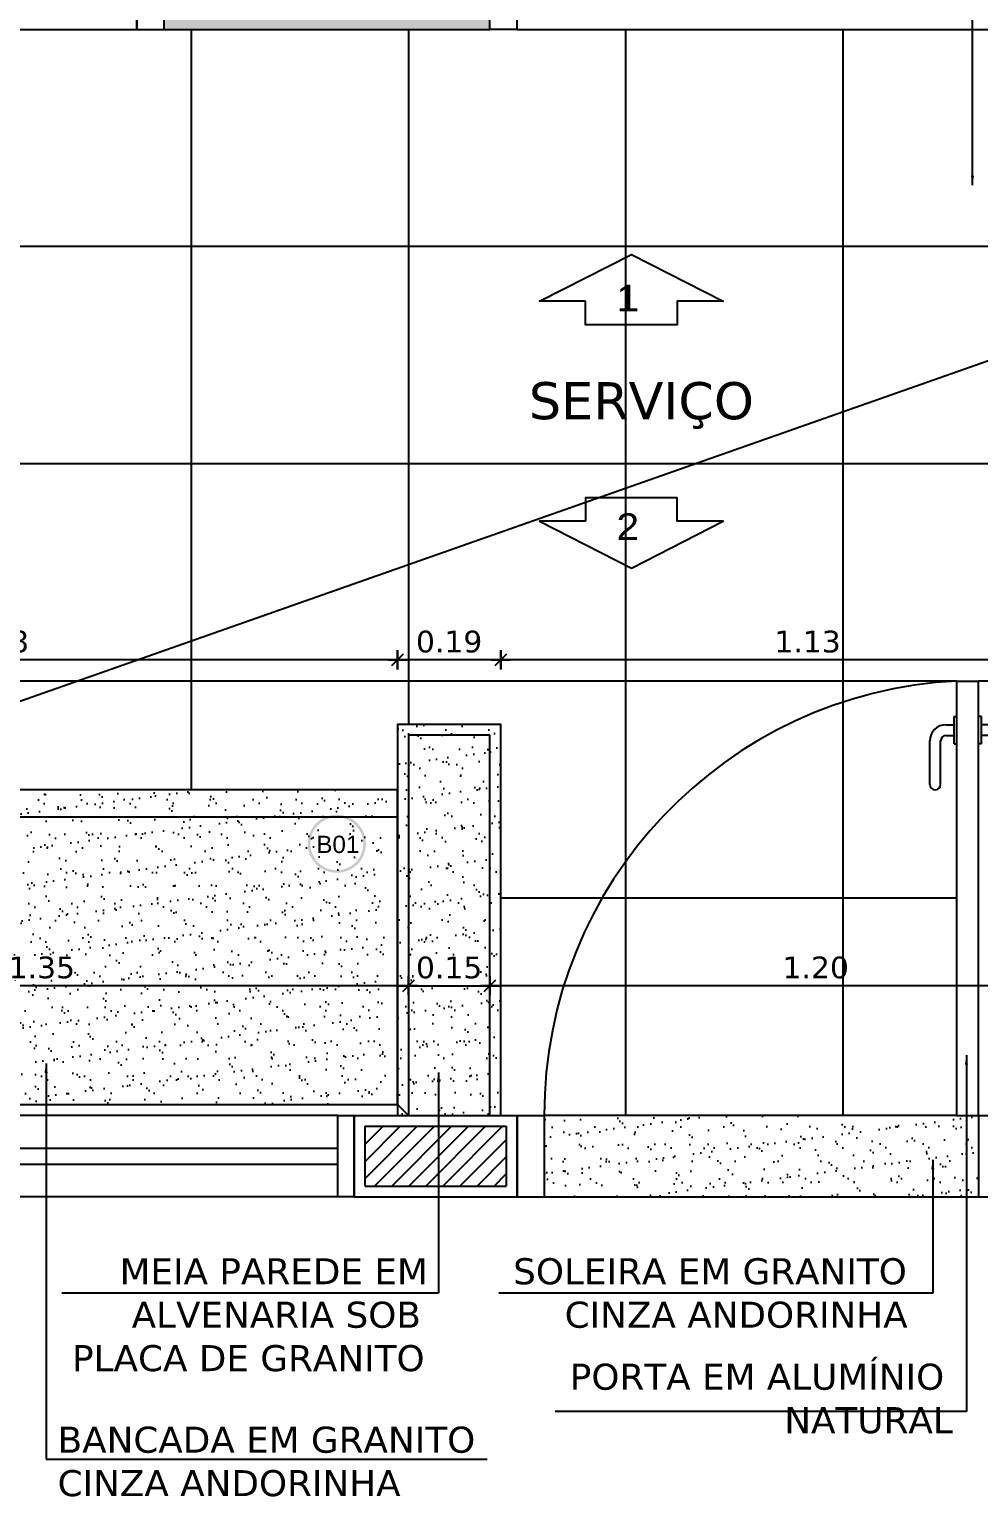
# Model space of a CAD drawing. Extents: x -36 to 357, y 137 to 237.
# Drawn here: x 34.83 to 36.578, y 180.14 to 182.842 of the extents above; entities that cross this region are included whole.
import ezdxf

# ---------------------------------------------------------------- set-up
doc = ezdxf.new("R2010")
doc.units = 0
doc.header["$LTSCALE"] = 0.01
doc.linetypes.add('HIDDEN', pattern=[9.525, 6.35, -3.175])
doc.layers.get('0').update_dxf_attribs({"linetype": 'CONTINUOUS'})
doc.layers.get('DEFPOINTS').update_dxf_attribs({"linetype": 'CONTINUOUS'})
for name, color, linetype in [('01', 1, 'CONTINUOUS'), ('252', 252, 'CONTINUOUS'), ('A-ALV', 6, 'CONTINUOUS'), ('A-AREAS', 2, 'CONTINUOUS'), ('A-HACHURAPARED', 254, 'CONTINUOUS'), ('A-PAREDE', 5, 'CONTINUOUS'), ('A-PORTA', 3, 'CONTINUOUS'), ('A-SOLEIRA', 1, 'CONTINUOUS'), ('AR-ALV', 5, 'CONTINUOUS'), ('ARQ-ALV-ENCOBERTA', 8, 'CONTINUOUS'), ('ARQ-ALV-VISTA2', 2, 'CONTINUOUS'), ('ARQ-CTA-1_025', 1, 'CONTINUOUS'), ('ARQ-ESQ-VISTA1', 2, 'CONTINUOUS'), ('ARQ-ESQ-VISTA2', 1, 'CONTINUOUS'), ('ARQ-SMB-1_025', 1, 'CONTINUOUS'), ('ARQ-SMB-1_100', 1, 'CONTINUOUS'), ('ARQ-TXT-1_025', 2, 'CONTINUOUS'), ('ARQ-TXT-1_050', 2, 'CONTINUOUS')]:
    doc.layers.add(name, color=color, linetype=linetype)
doc.styles.add('A16-E50', font='arial.ttf', dxfattribs={"height": 0.08})
doc.styles.add('A26', font='arial.ttf', dxfattribs={"height": 0.26})
doc.styles.add('ESC-50-A20', font='arial.ttf', dxfattribs={"height": 0.1})
doc.styles.add('FNDE Texto Cota 0025', font='verdana.ttf', dxfattribs={"height": 0.04})
doc.dimstyles.new('FNDE 1-0025', dxfattribs={"dimscale": 5, "dimtxt": 0.04, "dimasz": 0.0035, "dimexe": 0.15, "dimexo": 0.15, "dimgap": 0.0025, "dimtad": 1, "dimzin": 1, "dimdsep": 46, "dimtxsty": 'FNDE Texto Cota 0025', "dimblk": 'tic', "dimcen": 0.015, "dimdle": 0.15, "dimse1": 1, "dimse2": 1, "dimclrd": 251, "dimclre": 251, "dimclrt": 256, "dimaunit": 1, "dimadec": 3, "dimazin": 0, "dimtfac": 1, "dimtix": 1, "dimtmove": 2, "dimatfit": 3, "dimfxl": 0.15, "dimtvp": 1, "dimtolj": 1, "dimtzin": 0, "dimarcsym": 0})
pattern_1 = [(37.5, (-0.018814, 0.30004), (-0.001600031, 0.048941324), [0, -0.038608, 0, -0.04318, 0, -0.041275]), (7.5, (-0.018814, 0.30004), (0.044952328, 0.07168251), [0, -0.020828, 0, -0.034798, 0, -0.013335]), (327.5, (-0.050056, 0.30004), (0.079099237, 0.000143718), [0, -0.0127, 0, -0.04572, 0, -0.05969]), (317.5, (-0.050056, 0.30004), (0.076355645, 0.022292932), [0, -0.00635, 0, -0.029972, 0, -0.03429])]

# ---------------------------------------------------------------- blocks, each defined once
blk = doc.blocks.new('P-PM801')
at = {"layer": 'A-PORTA', "color": 0}
for p, q in [((-0.09, 0.15), (-0.09, 0.95)), ((-0.09, 0.95), (-0.05, 0.95)), ((-0.05, 0.15), (-0.05, 0.95)), ((-0.9, 0.15), (-0.9, 0)), ((-0.9, 0.15), (-0.85, 0.15)), ((-0.85, 0.15), (-0.85, 0)), ((-0.09, 0.15), (-0.05, 0.15)), ((-0.05, 0.15), (-0.05, 0)), ((-0.05, 0.15), (0, 0.15)), ((0, 0.15), (0, 0)), ((-0.05, 0), (0, 0)), ((-0.9, 0), (-0.85, 0))]:
    blk.add_line(p, q, dxfattribs=at)
at = {"layer": 'A-PORTA', "color": 1}
for p, q in [((-0.11, 0.8696), (-0.095, 0.8696)), ((-0.095, 0.8346), (-0.095, 0.8846)), ((-0.095, 0.8846), (-0.09, 0.8846)), ((-0.045, 0.8846), (-0.05, 0.8846)), ((-0.045, 0.8346), (-0.045, 0.8846)), ((-0.03, 0.8696), (-0.045, 0.8696)), ((-0.14, 0.7596), (-0.14, 0.8396)), ((-0.12, 0.7596), (-0.12, 0.8396)), ((-0.11, 0.8496), (-0.095, 0.8496)), ((-0.03, 0.8496), (-0.045, 0.8496)), ((-0.02, 0.7596), (-0.02, 0.8396)), ((0, 0.7596), (0, 0.8396)), ((-0.095, 0.8346), (-0.09, 0.8346)), ((-0.045, 0.8346), (-0.05, 0.8346))]:
    blk.add_line(p, q, dxfattribs=at)
for centre, radius, start, end in [((-0.05, 0.151), 0.8, 92.866, 180.0717), ((-0.11, 0.8396), 0.03, 90, 180), ((-0.03, 0.8396), 0.03, 0, 90), ((-0.11, 0.8396), 0.01, 90, 180), ((-0.03, 0.8396), 0.01, 0, 90), ((-0.13, 0.7596), 0.01, 180, 0), ((-0.01, 0.7596), 0.01, 180, 360)]:
    blk.add_arc(centre, radius, start, end, dxfattribs=at)
blk = doc.blocks.new('P60')
at = {"layer": 'ARQ-ESQ-VISTA1', "linetype": 'Continuous'}
for p, q in [((-0.075, -0.05), (-0.075, 0)), ((-0.075, 0), (0.075, 0)), ((0.075, 0), (0.075, -0.05)), ((-0.675, -0.085), (-0.675, -0.05)), ((-0.675, -0.05), (-0.075, -0.05)), ((0.075, -0.05), (-0.075, -0.05)), ((-0.075, -0.05), (-0.075, -0.085)), ((-0.075, -0.085), (-0.675, -0.085)), ((0.075, -0.65), (-0.075, -0.65)), ((-0.075, -0.65), (-0.075, -0.7)), ((0.075, -0.7), (0.075, -0.65)), ((0.075, -0.7), (-0.075, -0.7))]:
    blk.add_line(p, q, dxfattribs=at)
at = {"layer": 'ARQ-ESQ-VISTA2', "color": 1, "linetype": 'HIDDEN'}
blk.add_arc((-0.0925, -0.0675), 0.5828, 181.7208, 271.7208, dxfattribs=at)
blk = doc.blocks.new('tic')
at = {"color": 251}
for p, q in [((-1, 0), (1, 0)), ((0, -1), (0, 1))]:
    blk.add_line(p, q, dxfattribs=at)
blk.add_line((-0.6, -0.6), (0.6, 0.6))
blk = doc.blocks.new('*D392')
at = {"layer": 'ARQ-CTA-1_025', "color": 251, "lineweight": -2, "transparency": 16777216}
blk.add_line((36.8102, 181.6812), (35.7152, 181.6812), dxfattribs=at)
at = {"layer": 'DEFPOINTS', "color": 0, "transparency": 16777216}
for p in [(35.6977, 181.6905), (35.6977, 181.6812), (36.8277, 181.5705)]:
    blk.add_point(p, dxfattribs=at)
at = {"layer": 'ARQ-CTA-1_025', "color": 251, "lineweight": -2, "transparency": 16777216, "xscale": 0.0175, "yscale": 0.0175, "zscale": 0.0175, "rotation": 180}
blk.add_blockref('tic', (35.6977, 181.6812), dxfattribs=at)
at = {"layer": 'ARQ-CTA-1_025', "color": 251, "lineweight": -2, "transparency": 16777216, "xscale": 0.0175, "yscale": 0.0175, "zscale": 0.0175}
blk.add_blockref('tic', (36.8277, 181.6812), dxfattribs=at)
at = {"layer": 'ARQ-CTA-1_025', "transparency": 16777216, "insert": (36.2627, 181.7145), "char_height": 0.04, "attachment_point": 5, "style": 'FNDE Texto Cota 0025'}
blk.add_mtext('\\A1;1.13', dxfattribs=at)
blk = doc.blocks.new('*D393')
at = {"layer": 'ARQ-CTA-1_025', "color": 251, "lineweight": -2, "transparency": 16777216}
blk.add_line((35.6802, 181.6812), (35.5252, 181.6812), dxfattribs=at)
at = {"layer": 'DEFPOINTS', "color": 0, "transparency": 16777216}
for p in [(35.5077, 181.6905), (35.6977, 181.6905), (35.5077, 181.6812)]:
    blk.add_point(p, dxfattribs=at)
at = {"layer": 'ARQ-CTA-1_025', "color": 251, "lineweight": -2, "transparency": 16777216, "xscale": 0.0175, "yscale": 0.0175, "zscale": 0.0175, "rotation": 180}
blk.add_blockref('tic', (35.5077, 181.6812), dxfattribs=at)
at = {"layer": 'ARQ-CTA-1_025', "color": 251, "lineweight": -2, "transparency": 16777216, "xscale": 0.0175, "yscale": 0.0175, "zscale": 0.0175}
blk.add_blockref('tic', (35.6977, 181.6812), dxfattribs=at)
at = {"layer": 'ARQ-CTA-1_025', "transparency": 16777216, "insert": (35.6027, 181.7145), "char_height": 0.04, "attachment_point": 5, "style": 'FNDE Texto Cota 0025'}
blk.add_mtext('\\A1;0.19', dxfattribs=at)
blk = doc.blocks.new('*D394')
at = {"layer": 'ARQ-CTA-1_025', "color": 251, "lineweight": -2, "transparency": 16777216}
blk.add_line((35.4902, 181.6812), (34.0452, 181.6812), dxfattribs=at)
at = {"layer": 'DEFPOINTS', "color": 0, "transparency": 16777216}
for p in [(35.5077, 181.6905), (34.0277, 181.6812), (34.0277, 181.5705)]:
    blk.add_point(p, dxfattribs=at)
at = {"layer": 'ARQ-CTA-1_025', "color": 251, "lineweight": -2, "transparency": 16777216, "xscale": 0.0175, "yscale": 0.0175, "zscale": 0.0175, "rotation": 180}
blk.add_blockref('tic', (34.0277, 181.6812), dxfattribs=at)
at = {"layer": 'ARQ-CTA-1_025', "color": 251, "lineweight": -2, "transparency": 16777216, "xscale": 0.0175, "yscale": 0.0175, "zscale": 0.0175}
blk.add_blockref('tic', (35.5077, 181.6812), dxfattribs=at)
at = {"layer": 'ARQ-CTA-1_025', "transparency": 16777216, "insert": (34.7677, 181.7146), "char_height": 0.04, "attachment_point": 5, "style": 'FNDE Texto Cota 0025'}
blk.add_mtext('\\A1;1.48', dxfattribs=at)
blk = doc.blocks.new('*D399')
at = {"layer": 'ARQ-CTA-1_025', "color": 251, "lineweight": -2, "transparency": 16777216}
blk.add_line((36.8602, 181.081), (35.6952, 181.081), dxfattribs=at)
at = {"layer": 'DEFPOINTS', "color": 0, "transparency": 16777216}
for p in [(35.6777, 181.081), (35.6777, 180.7578), (36.8777, 180.7435)]:
    blk.add_point(p, dxfattribs=at)
at = {"layer": 'ARQ-CTA-1_025', "color": 251, "lineweight": -2, "transparency": 16777216, "xscale": 0.0175, "yscale": 0.0175, "zscale": 0.0175, "rotation": 180}
blk.add_blockref('tic', (35.6777, 181.081), dxfattribs=at)
at = {"layer": 'ARQ-CTA-1_025', "color": 251, "lineweight": -2, "transparency": 16777216, "xscale": 0.0175, "yscale": 0.0175, "zscale": 0.0175}
blk.add_blockref('tic', (36.8777, 181.081), dxfattribs=at)
at = {"layer": 'ARQ-CTA-1_025', "transparency": 16777216, "insert": (36.2777, 181.1144), "char_height": 0.04, "attachment_point": 5, "style": 'FNDE Texto Cota 0025'}
blk.add_mtext('\\A1;1.20', dxfattribs=at)
blk = doc.blocks.new('*D400')
at = {"layer": 'ARQ-CTA-1_025', "color": 251, "lineweight": -2, "transparency": 16777216}
blk.add_line((35.5102, 181.081), (34.1952, 181.081), dxfattribs=at)
at = {"layer": 'DEFPOINTS', "color": 0, "transparency": 16777216}
for p in [(34.1777, 181.081), (34.1777, 180.7578), (35.5277, 180.7578)]:
    blk.add_point(p, dxfattribs=at)
at = {"layer": 'ARQ-CTA-1_025', "color": 251, "lineweight": -2, "transparency": 16777216, "xscale": 0.0175, "yscale": 0.0175, "zscale": 0.0175, "rotation": 180}
blk.add_blockref('tic', (34.1777, 181.081), dxfattribs=at)
at = {"layer": 'ARQ-CTA-1_025', "color": 251, "lineweight": -2, "transparency": 16777216, "xscale": 0.0175, "yscale": 0.0175, "zscale": 0.0175}
blk.add_blockref('tic', (35.5277, 181.081), dxfattribs=at)
at = {"layer": 'ARQ-CTA-1_025', "transparency": 16777216, "insert": (34.8527, 181.1144), "char_height": 0.04, "attachment_point": 5, "style": 'FNDE Texto Cota 0025'}
blk.add_mtext('\\A1;1.35', dxfattribs=at)
blk = doc.blocks.new('*D435')
at = {"layer": 'ARQ-CTA-1_025', "color": 251, "lineweight": -2, "transparency": 16777216}
blk.add_line((35.5452, 181.081), (35.6602, 181.081), dxfattribs=at)
at = {"layer": 'DEFPOINTS', "color": 0, "transparency": 16777216}
for p in [(35.5277, 181.081), (35.6777, 181.081), (35.6777, 181.081)]:
    blk.add_point(p, dxfattribs=at)
at = {"layer": 'ARQ-CTA-1_025', "color": 251, "lineweight": -2, "transparency": 16777216, "xscale": 0.0175, "yscale": 0.0175, "zscale": 0.0175, "rotation": 180}
blk.add_blockref('tic', (35.5277, 181.081), dxfattribs=at)
at = {"layer": 'ARQ-CTA-1_025', "color": 251, "lineweight": -2, "transparency": 16777216, "xscale": 0.0175, "yscale": 0.0175, "zscale": 0.0175}
blk.add_blockref('tic', (35.6777, 181.081), dxfattribs=at)
at = {"layer": 'ARQ-CTA-1_025', "transparency": 16777216, "insert": (35.6027, 181.1143), "char_height": 0.04, "attachment_point": 5, "style": 'FNDE Texto Cota 0025'}
blk.add_mtext('\\A1;0.15', dxfattribs=at)

msp = doc.modelspace()

# ---------------------------------------------------------------- hatches: boundary and pattern name
at = {"layer": '01'}
h = msp.add_hatch(dxfattribs=at)
h.set_pattern_fill('ANSI31', color=253, scale=0.007)
h.set_pattern_definition([(45, (-0.018814, 0.300041), (-0.0157154482, 0.0157154482), [])])
h.paths.add_polyline_path([(33.1477, 180.7122), (34.2077, 180.7122), (34.2077, 180.8222), (33.2577, 180.8222), (33.2577, 182.8622), (33.7577, 182.8622), (33.7577, 182.9722), (33.2577, 182.9722), (33.2577, 183.1225), (33.2205, 183.1225), (33.2205, 183.1501), (33.1795, 183.0949), (33.1795, 183.1225), (33.1477, 183.1225)])
h.paths.add_polyline_path([(35.0077, 182.8622), (35.0077, 182.9722), (34.9077, 182.9722), (34.9077, 183.1225), (34.8756, 183.1225), (34.8756, 183.1501), (34.8346, 183.0949), (34.8346, 183.1225), (34.7977, 183.1225), (34.7977, 182.9722), (34.6977, 182.9722), (34.6977, 182.8622)])
h.paths.add_polyline_path([(36.8077, 182.8622), (36.8077, 182.9722), (36.2577, 182.9722), (36.2577, 183.1225), (36.2177, 183.1225), (36.2177, 183.1501), (36.1767, 183.0949), (36.1767, 183.1225), (36.1477, 183.1225), (36.1477, 182.9722), (35.7477, 182.9722), (35.7477, 182.8622)])
h.paths.add_polyline_path([(38.3477, 182.8622), (38.3477, 182.7622), (38.4577, 182.7622), (38.4577, 183.1225), (38.4216, 183.1225), (38.4216, 183.1501), (38.3806, 183.0949), (38.3806, 183.1225), (38.3477, 183.1225), (38.3477, 182.9722), (37.7477, 182.9722), (37.7477, 182.8622)])
h.paths.add_polyline_path([(38.3477, 180.8222), (38.2477, 180.8222), (38.2477, 180.7122), (38.5634, 180.7122), (38.5634, 180.741), (38.591, 180.741), (38.5359, 180.782), (38.5634, 180.782), (38.5634, 180.8222), (38.4577, 180.8222), (38.4577, 181.8222), (38.3477, 181.8222)])
h.paths.add_polyline_path([(37.0077, 180.7122), (37.0077, 180.8222), (36.6477, 180.8222), (36.6477, 180.7122)])
h.paths.add_polyline_path([(35.7077, 180.7122), (35.7077, 180.8222), (35.4481, 180.8222), (35.4481, 180.7122)])
at = {"layer": 'A-HACHURAPARED'}
h = msp.add_hatch(dxfattribs=at)
h.set_pattern_fill('AR-SAND', color=251, scale=0.001)
h.set_pattern_definition(pattern_1)
h.paths.add_polyline_path([(34.6277, 182.9922), (34.5877, 182.9922), (33.8277, 182.9922), (33.8277, 182.8422), (34.6277, 182.8422)])
h.paths.add_polyline_path([(35.6777, 182.9922), (35.1127, 182.9922), (35.0777, 182.9922), (35.0777, 182.8422), (35.6777, 182.8422)])
h.paths.add_polyline_path([(37.6777, 182.9922), (37.6377, 182.9922), (36.8777, 182.9922), (36.8777, 182.8422), (37.6777, 182.8422)])
h.paths.add_polyline_path([(33.8834, 182.8926), (33.9911, 182.8926), (33.9911, 182.9407), (33.8834, 182.9407)], flags=24)
h.paths.add_polyline_path([(35.5437, 182.8926), (35.6514, 182.8926), (35.6514, 182.9405), (35.5437, 182.9405)], flags=24)
h.paths.add_polyline_path([(37.5479, 182.8919), (37.6558, 182.8919), (37.6558, 182.9406), (37.5479, 182.9406)], flags=24)
h = msp.add_hatch(dxfattribs=at)
h.set_pattern_fill('AR-SAND', color=251, scale=0.001)
h.set_pattern_definition([(37.5, (-0.018814, 0.30004), (-0.001600031, 0.048941324), [0, -0.038608, 0, -0.04318, 0, -0.041275]), (7.5, (-0.018814, 0.30004), (0.044952328, 0.07168251), [0, -0.020828, 0, -0.034798, 0, -0.013335]), (327.5, (-0.050056, 0.30004), (0.079099237, 0.000143718), [0, -0.0127, 0, -0.04572, 0, -0.05969]), (317.5, (-0.050056, 0.30004), (0.076355645, 0.022292932), [0, -0.00635, 0, -0.029972, 0, -0.03429])])
h.paths.add_polyline_path([(35.5077, 180.8422), (35.6977, 180.8422), (35.6977, 181.5622), (35.5077, 181.5622)])
h = msp.add_hatch(dxfattribs=at)
h.set_pattern_fill('AR-SAND', color=251, scale=0.001)
h.set_pattern_definition(pattern_1)
h.paths.add_polyline_path([(35.4877, 181.4422), (34.0277, 181.4422), (34.0277, 180.8622), (34.0777, 180.8622), (34.0777, 181.2922), (34.1777, 181.2922), (34.1777, 180.8622), (35.4877, 180.8622)])
h.paths.add_polyline_path([(35.35, 181.3167), (35.4456, 181.3167), (35.4456, 181.3656), (35.35, 181.3656)], flags=24)
h = msp.add_hatch(dxfattribs=at)
h.set_pattern_fill('AR-SAND', color=251, scale=0.001)
h.set_pattern_definition(pattern_1)
h.paths.add_polyline_path([(36.5777, 180.8422), (36.5377, 180.8422), (35.7777, 180.8422), (35.7777, 180.6922), (36.5777, 180.6922)])
h.paths.add_polyline_path([(36.424, 180.7391), (36.5243, 180.7391), (36.5243, 180.7872), (36.424, 180.7872)], flags=24)
at = {"layer": 'ARQ-SMB-1_100'}
h = msp.add_hatch(color=252, dxfattribs=at)
edge = h.paths.add_edge_path()
edge.add_arc((35.3959, 181.3425), 0.0536, 0, 360)
edge = h.paths.add_edge_path(flags=17)
edge.add_arc((35.3959, 181.3425), 0.0489, 0, 360)

# ---------------------------------------------------------------- linework, layer by layer
at = {"layer": '01', "color": 253}
for p, q in [((35.4481, 180.8222), (35.7077, 180.8222)), ((35.4481, 180.7122), (35.4481, 180.8222)), ((35.7077, 180.8222), (35.7077, 180.7122)), ((35.4481, 180.7122), (35.7077, 180.7122))]:
    msp.add_line(p, q, dxfattribs=at)
at = {"layer": '252', "color": 251}
for p, q in [((35.1277, 182.8422), (35.1277, 181.4422)), ((35.5277, 182.8422), (35.5277, 181.5622)), ((35.9277, 182.8422), (35.9277, 180.8422)), ((36.3277, 182.8422), (36.3277, 180.8422)), ((38.3277, 182.4422), (33.2777, 182.4422)), ((38.3277, 182.0422), (33.2777, 182.0422)), ((36.5377, 181.6422), (33.2777, 181.6422)), ((38.3277, 181.6422), (36.5777, 181.6422)), ((36.5377, 181.2422), (35.6977, 181.2422))]:
    msp.add_line(p, q, dxfattribs=at)
at = {"layer": 'A-ALV', "color": 253}
msp.add_line((34.0025, 181.3199), (38.3277, 182.8422), dxfattribs=at)
at = {"layer": 'A-AREAS', "linetype": 'Continuous'}
msp.add_line((35.5077, 180.8622), (35.5077, 181.4422), dxfattribs=at)
at = {"layer": 'A-PAREDE'}
for p, q in [((35.0277, 182.8422), (35.0277, 182.9922)), ((35.7277, 182.8422), (35.7277, 182.9922)), ((35.428, 180.6922), (35.428, 180.8422))]:
    msp.add_line(p, q, dxfattribs=at)
at = {"layer": 'A-SOLEIRA'}
for p, q in [((35.0777, 182.8422), (35.6777, 182.8422)), ((36.5377, 180.8422), (35.7777, 180.8422)), ((35.7777, 180.6922), (36.5777, 180.6922))]:
    msp.add_line(p, q, dxfattribs=at)
at = {"layer": 'AR-ALV'}
for p, q in [((35.0277, 182.8422), (35.0277, 182.9922)), ((34.6777, 182.8422), (35.0277, 182.8422)), ((35.7277, 182.8422), (36.8277, 182.8422)), ((35.428, 180.8422), (35.7277, 180.8422)), ((35.4281, 180.6922), (35.4281, 180.8422)), ((35.7277, 180.6922), (35.7277, 180.8422)), ((35.428, 180.6922), (35.7277, 180.6922))]:
    msp.add_line(p, q, dxfattribs=at)
at = {"layer": 'ARQ-ALV-ENCOBERTA', "color": 1, "linetype": 'HIDDEN', "ltscale": 30}
msp.add_line((34.0777, 181.3922), (35.5077, 181.3922), dxfattribs=at)
msp.add_lwpolyline([(35.6777, 180.8422), (35.6777, 181.5422), (35.5277, 181.5422), (35.5277, 180.8422)], dxfattribs=at)
at = {"layer": 'ARQ-ALV-VISTA2', "ltscale": 0.1}
for p, q in [((34.0277, 181.4422), (35.5077, 181.4422)), ((34.0277, 180.8622), (35.5077, 180.8622)), ((35.5277, 180.8422), (35.5077, 180.8622))]:
    msp.add_line(p, q, dxfattribs=at)
msp.add_lwpolyline([(35.6777, 180.8422), (35.6977, 180.8422), (35.6977, 181.5622), (35.5077, 181.5622), (35.5077, 180.8422)], dxfattribs=at)
at = {"layer": 'ARQ-ESQ-VISTA1', "color": 1}
for p, q in [((35.398, 180.8422), (34.2577, 180.8422)), ((35.398, 180.6922), (34.2577, 180.6922))]:
    msp.add_line(p, q, dxfattribs=at)
at = {"layer": 'ARQ-ESQ-VISTA1', "color": 2}
for p, q in [((34.2577, 180.7822), (35.398, 180.7822)), ((34.2577, 180.7522), (35.398, 180.7522))]:
    msp.add_line(p, q, dxfattribs=at)
msp.add_lwpolyline([(35.428, 180.6922), (35.398, 180.6922), (35.398, 180.8422), (35.428, 180.8422)], close=True, dxfattribs=at)
at = {"layer": 'ARQ-SMB-1_025', "elevation": -2}
for points in [[(35.8537, 182.3414), (35.7692, 182.3414), (35.9382, 182.4274), (36.1072, 182.3414), (36.0227, 182.3414), (36.0227, 182.2984), (35.8537, 182.2984), (35.8537, 182.3414)], [(35.8537, 181.9363), (35.7692, 181.9363), (35.9382, 181.8503), (36.1072, 181.9363), (36.0227, 181.9363), (36.0227, 181.9793), (35.8537, 181.9793), (35.8537, 181.9363)]]:
    msp.add_lwpolyline(points, dxfattribs=at)

# ---------------------------------------------------------------- block references
at = {"layer": 'ARQ-ESQ-VISTA1', "xscale": -1, "rotation": 90.00000000002487}
msp.add_blockref('P60', (35.0277, 182.9172), dxfattribs=at)
at = {"layer": 'ARQ-ESQ-VISTA1'}
msp.add_blockref('P-PM801', (36.6277, 180.6922), dxfattribs=at)

# ---------------------------------------------------------------- texts
at = {"layer": 'ARQ-SMB-1_025', "color": 2, "style": 'A26', "text_generation_flag": 6, "width": 1.1}
for s, p in [('1', (35.9108, 182.323, -2)), ('2', (35.9108, 181.9021, -2))]:
    msp.add_text(s, height=0.0489, rotation=180, dxfattribs=at).set_placement(p)
at = {"layer": 'ARQ-SMB-1_100', "style": 'A16-E50'}
msp.add_attdef('B01', (35.3581, 181.3254), '', height=0.0319, dxfattribs=at)
at = {"layer": 'ARQ-TXT-1_025', "char_height": 0.048, "attachment_point": 1, "style": 'ESC-50-A20'}
for s, width, insert in [('\\pi0.18998;{\\fVerdana|b0|i0|c0|p34;MEIA PAREDE EM \\P\\pi0.2122;ALVENARIA SOB \\P\\pi0.10253;PLACA DE GRANITO}', 0.75641, (34.8059, 180.5793)), ('\\pi0.073309;{\\fVerdana|b0|i0|c0|p34;SOLEIRA EM GRANITO\\P\\pi0.16812;CINZA ANDORINHA}', 0.815584, (35.6473, 180.5793)), ('\\pi0.11564;{\\fVerdana|b0|i0|c0|p34;PORTA EM ALUMÍNIO \\P\\pi0.51066;NATURAL}', 0.84595, (35.7092, 180.3851)), ('{\\fVerdana|b0|i0|c0|p34;BANCADA EM GRANITO CINZA ANDORINHA}', 0.947023, (34.8818, 180.2691))]:
    msp.add_mtext_dynamic_manual_height_columns(s, width=width, gutter_width=0.5, heights=[0], dxfattribs=dict(at, insert=insert))
at = {"layer": 'ARQ-TXT-1_050', "insert": (35.7495, 182.1926), "char_height": 0.068267, "attachment_point": 1, "style": 'ESC-50-A20'}
msp.add_mtext_dynamic_manual_height_columns('{\\fVerdana|b0|i0|c0|p34;SERVIÇO}', width=8.528178, gutter_width=0.5, heights=[0], dxfattribs=at)

# ---------------------------------------------------------------- dimensions: what is measured, and where the dimension line sits
at = {"layer": 'ARQ-CTA-1_025'}
for base, p1, p2, picture, middle in [((34.0277, 181.6812), (35.5077, 181.6905), (34.0277, 181.5705), '*D394', (34.7677, 181.7146)), ((35.5077, 181.6812), (35.6977, 181.6905), (35.5077, 181.6905), '*D393', (35.6027, 181.7145)), ((35.6977, 181.6812), (36.8277, 181.5705), (35.6977, 181.6905), '*D392', (36.2627, 181.7145)), ((34.1777, 181.081), (35.5277, 180.7578), (34.1777, 180.7578), '*D400', (34.8527, 181.1144)), ((35.6777, 181.081), (35.5277, 181.081), (35.6777, 181.081), '*D435', (35.6027, 181.1143)), ((35.6777, 181.081), (36.8777, 180.7435), (35.6777, 180.7578), '*D399', (36.2777, 181.1144))]:
    dim = msp.add_linear_dim(base=base, p1=p1, p2=p2, dimstyle='FNDE 1-0025', dxfattribs=at)
    dim.commit()
    dim.dimension.update_dxf_attribs({"geometry": picture, "text_midpoint": middle})

# ---------------------------------------------------------------- leaders
at = {"layer": 'ARQ-SMB-1_025', "ltscale": 10}
for points in [[(34.8606, 180.9381, -2), (34.8606, 180.2093, -2), (35.6729, 180.2093, -2)], [(36.5552, 180.9533, -2), (36.5552, 180.2968, -2), (35.798, 180.2968, -2)], [(35.583, 180.9214, -2), (35.583, 180.5147, -2), (34.8894, 180.5147, -2)], [(36.4932, 180.7603, -2), (36.4932, 180.5147, -2), (35.6942, 180.5147, -2)]]:
    msp.add_leader(points, dimstyle='FNDE 1-0025', override={"dimlfac": 100, "dimclrd": 252, "dimclre": 252}, dxfattribs=at)
at = {"layer": 'ARQ-TXT-1_025'}
msp.add_leader([(36.5663, 182.5551), (36.5663, 183.6541), (35.5848, 183.6541)], dimstyle='FNDE 1-0025', override={"dimlfac": 100, "dimclrd": 252, "dimclre": 252}, dxfattribs=at)

doc.saveas('drawing.dxf')
